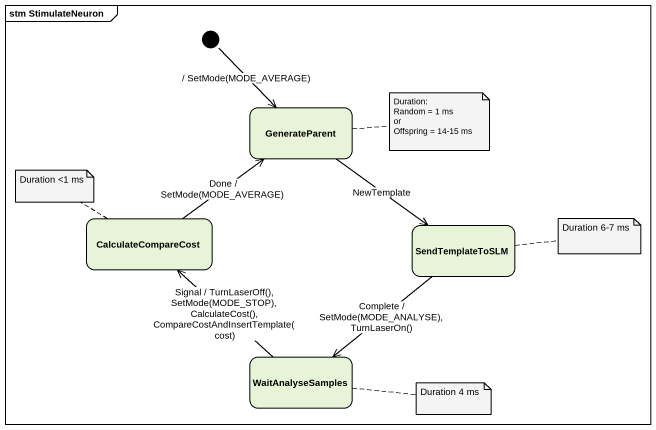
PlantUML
@startuml
mainframe stm StimulateNeuron
hide empty description
state GenerateParent
state CalculateCompareCost
state SendTemplateToSLM
state WaitAnalyseSamples
[*] --> GenerateParent : / SetMode(MODE_AVERAGE)
GenerateParent --> SendTemplateToSLM : NewTemplate
CalculateCompareCost -up-> GenerateParent : Done / SetMode(MODE_AVERAGE)
SendTemplateToSLM --> WaitAnalyseSamples : Complete / SetMode(MODE_ANALYSE), TurnLaserOn()
WaitAnalyseSamples -up-> CalculateCompareCost : Signal / TurnLaserOff(), SetMode(MODE_STOP), CalculateCost(), CompareCostAndInsertTemplate(cost)
note right of GenerateParent
  Duration:
  Random = 1 ms
  or
  Offspring = 14-15 ms
end note
note top of CalculateCompareCost : Duration <1 ms
note right of SendTemplateToSLM : Duration 6-7 ms
note right of WaitAnalyseSamples : Duration 4 ms
@enduml
